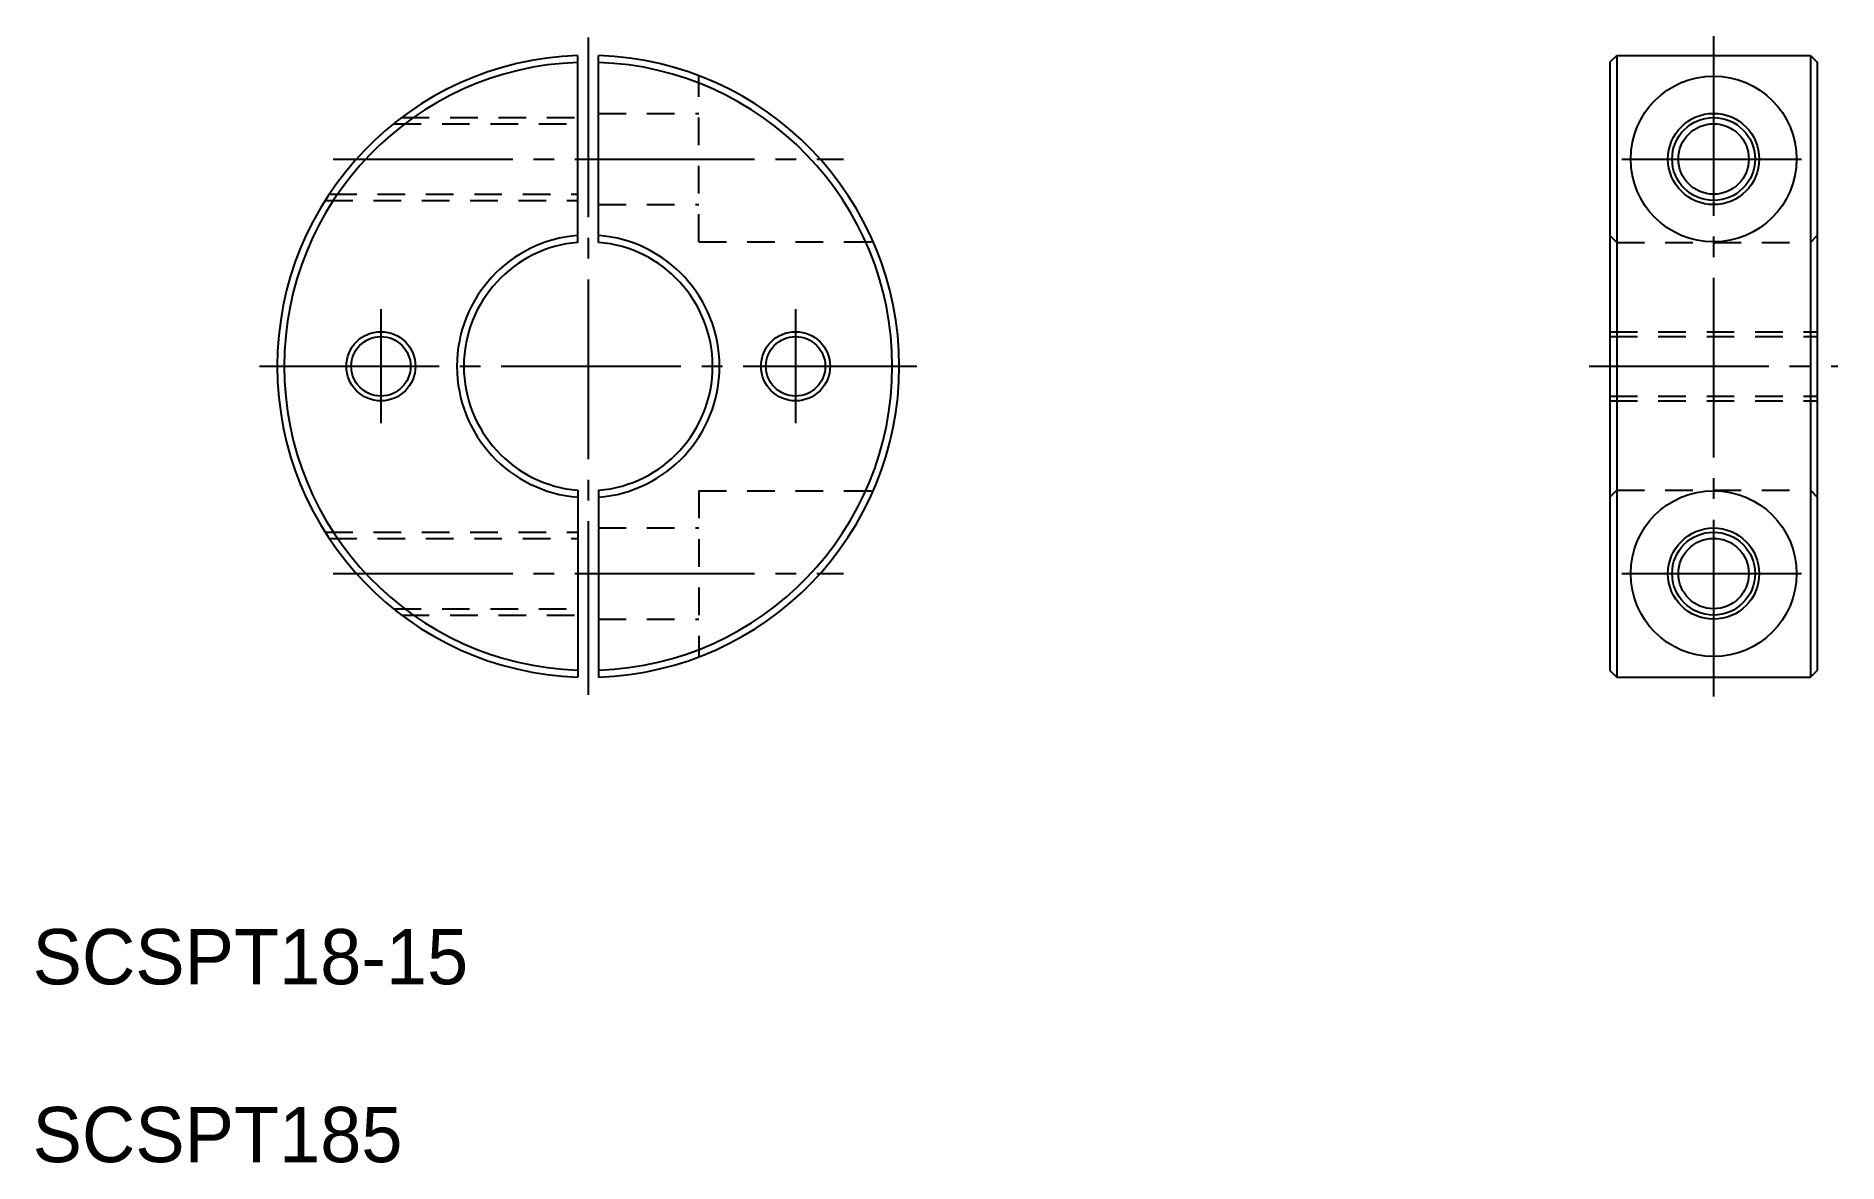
# Model space of a CAD drawing. Extents: x 82 to 213, y 142 to 224.
import ezdxf

# ---------------------------------------------------------------- set-up
doc = ezdxf.new("R2010")
doc.units = 0
doc.linetypes.add('CENTER', pattern=[17.5, 13, -1.5, 1.5, -1.5])
doc.linetypes.add('DASHED', pattern=[3.5, 2, -1.5])
doc.layers.get('0').update_dxf_attribs({"linetype": 'CONTINUOUS'})
doc.layers.add('CENTER', color=1, linetype='CENTER')

msp = doc.modelspace()

# ---------------------------------------------------------------- linework, layer by layer
at = {"color": 7, "linetype": 'CONTINUOUS'}
for p, q in [((121.52, 208.84), (121.52, 222.36)), ((123.02, 208.84), (123.02, 222.36)), ((196.19, 221.87), (196.69, 222.37)), ((196.19, 221.87), (196.19, 177.87)), ((196.69, 222.37), (196.69, 177.37)), ((196.69, 222.37), (210.69, 222.37)), ((210.69, 222.37), (210.69, 177.37)), ((210.69, 222.37), (211.19, 221.87)), ((211.19, 221.87), (211.19, 177.87)), ((121.52, 190.9), (121.52, 177.38)), ((123.02, 190.9), (123.02, 177.38)), ((196.19, 177.87), (196.69, 177.37)), ((196.69, 177.37), (210.69, 177.37)), ((210.69, 177.37), (211.19, 177.87))]:
    msp.add_line(p, q, dxfattribs=at)
at = {"color": 3, "linetype": 'DASHED'}
for p, q in [((130.27, 208.87), (130.27, 220.87)), ((130.27, 220.87), (130.34, 220.87)), ((108.77, 217.87), (121.52, 217.87)), ((123.02, 218.17), (130.27, 218.17)), ((108.19, 217.42), (121.52, 217.42)), ((103.23, 211.87), (121.52, 211.87)), ((103.53, 212.32), (121.52, 212.32)), ((123.02, 211.57), (130.27, 211.57)), ((130.27, 208.87), (142.89, 208.87)), ((196.19, 209.34), (196.69, 208.84)), ((196.69, 208.84), (210.69, 208.84)), ((210.69, 208.84), (211.19, 209.34)), ((196.19, 202.37), (211.19, 202.37)), ((196.19, 202.02), (211.19, 202.02)), ((196.19, 197.72), (211.19, 197.72)), ((196.19, 197.37), (211.19, 197.37)), ((130.27, 190.87), (142.89, 190.87)), ((130.27, 190.87), (130.27, 178.87)), ((196.19, 190.4), (196.69, 190.9)), ((196.69, 190.9), (210.69, 190.9)), ((210.69, 190.9), (211.19, 190.4)), ((103.23, 187.87), (121.52, 187.87)), ((123.02, 188.17), (130.27, 188.17)), ((103.53, 187.42), (121.52, 187.42)), ((108.19, 182.32), (121.52, 182.32)), ((108.77, 181.87), (121.52, 181.87)), ((123.02, 181.57), (130.27, 181.57)), ((130.27, 178.87), (130.34, 178.87))]:
    msp.add_line(p, q, dxfattribs=at)
for p, q in [((121.52, 186.9), (121.52, 186.9)), ((121.52, 183.9), (121.52, 183.9))]:
    msp.add_line(p, q)
for centre, radius in [((203.69, 214.87), 6), ((203.69, 214.87), 2.55), ((107.27, 199.87), 2.5), ((137.27, 199.87), 2.5), ((107.27, 199.87), 2.15), ((137.27, 199.87), 2.15), ((203.69, 184.87), 6), ((203.69, 184.87), 2.55)]:
    msp.add_circle(centre, radius)
at = {"color": 7, "linetype": 'CONTINUOUS'}
for centre in [(203.69, 214.87), (203.69, 184.87)]:
    msp.add_circle(centre, 3.3, dxfattribs=at)
at = {"color": 3, "linetype": 'CONTINUOUS'}
for centre in [(203.69, 214.87), (203.69, 184.87)]:
    msp.add_circle(centre, 3, dxfattribs=at)
for radius, start, end in [(22.5, 91.9102, 268.0898), (22, 91.9536, 268.0464), (22.5, 271.9102, 88.0898), (22, 271.9536, 88.0464), (9.5, 94.5281, 265.4719), (9, 94.7802, 265.2198), (9.5, 274.5281, 85.4719), (9, 274.7802, 85.2198)]:
    msp.add_arc((122.27, 199.87), radius, start, end)
at = {"layer": 'CENTER', "color": 1, "linetype": 'CENTER'}
for p, q in [((122.27, 223.66), (122.27, 176.09)), ((203.69, 223.77), (203.69, 175.97)), ((103.81, 214.87), (140.73, 214.87)), ((197.04, 214.87), (210.34, 214.87)), ((107.27, 204), (107.27, 195.75)), ((137.27, 204), (137.27, 195.75)), ((98.48, 199.87), (146.05, 199.87)), ((194.69, 199.87), (212.69, 199.87)), ((103.81, 184.87), (140.73, 184.87)), ((197.04, 184.87), (210.34, 184.87))]:
    msp.add_line(p, q, dxfattribs=at)

# ---------------------------------------------------------------- texts
for s, p in [('SCSPT18-15', (82.07, 155.15)), ('SCSPT185', (82.07, 142.28))]:
    msp.add_text(s, height=4).set_placement(p)

doc.saveas('drawing.dxf')
